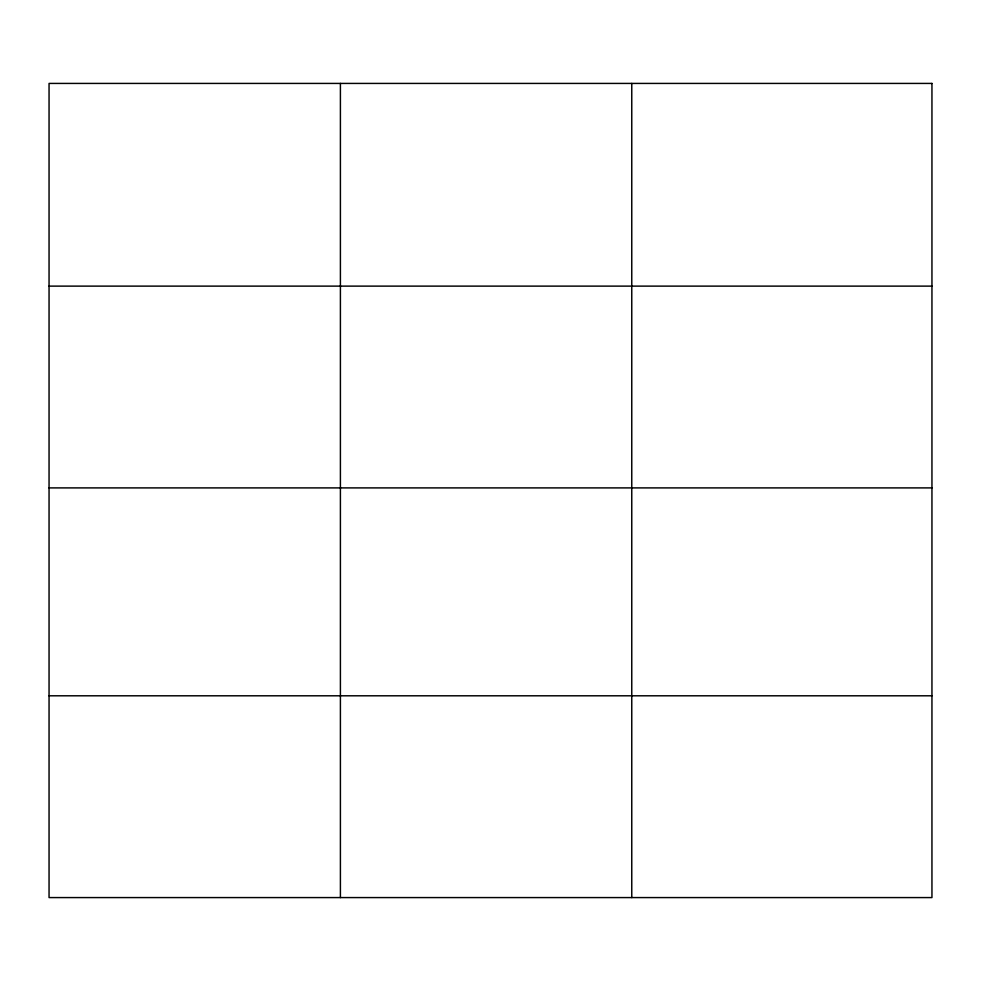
<?xml version="1.0" encoding="UTF-8"?>
<svg xmlns="http://www.w3.org/2000/svg" width="981" height="981" viewBox="0 0 981 981"><rect width="100%" height="100%" fill="white"/><g stroke="black" fill="none" stroke-linecap="round" stroke-linejoin="round"><path stroke-width="1.47" d="M49.05 286.121L931.95 286.121M49.05 487.9L931.95 487.9M49.05 695.799L931.95 695.799M631.764 83.422L631.764 897.578M340.407 83.422L340.407 897.578M931.95 83.422L49.05 83.422L49.05 897.578L931.95 897.578L931.95 83.422"/></g></svg>
